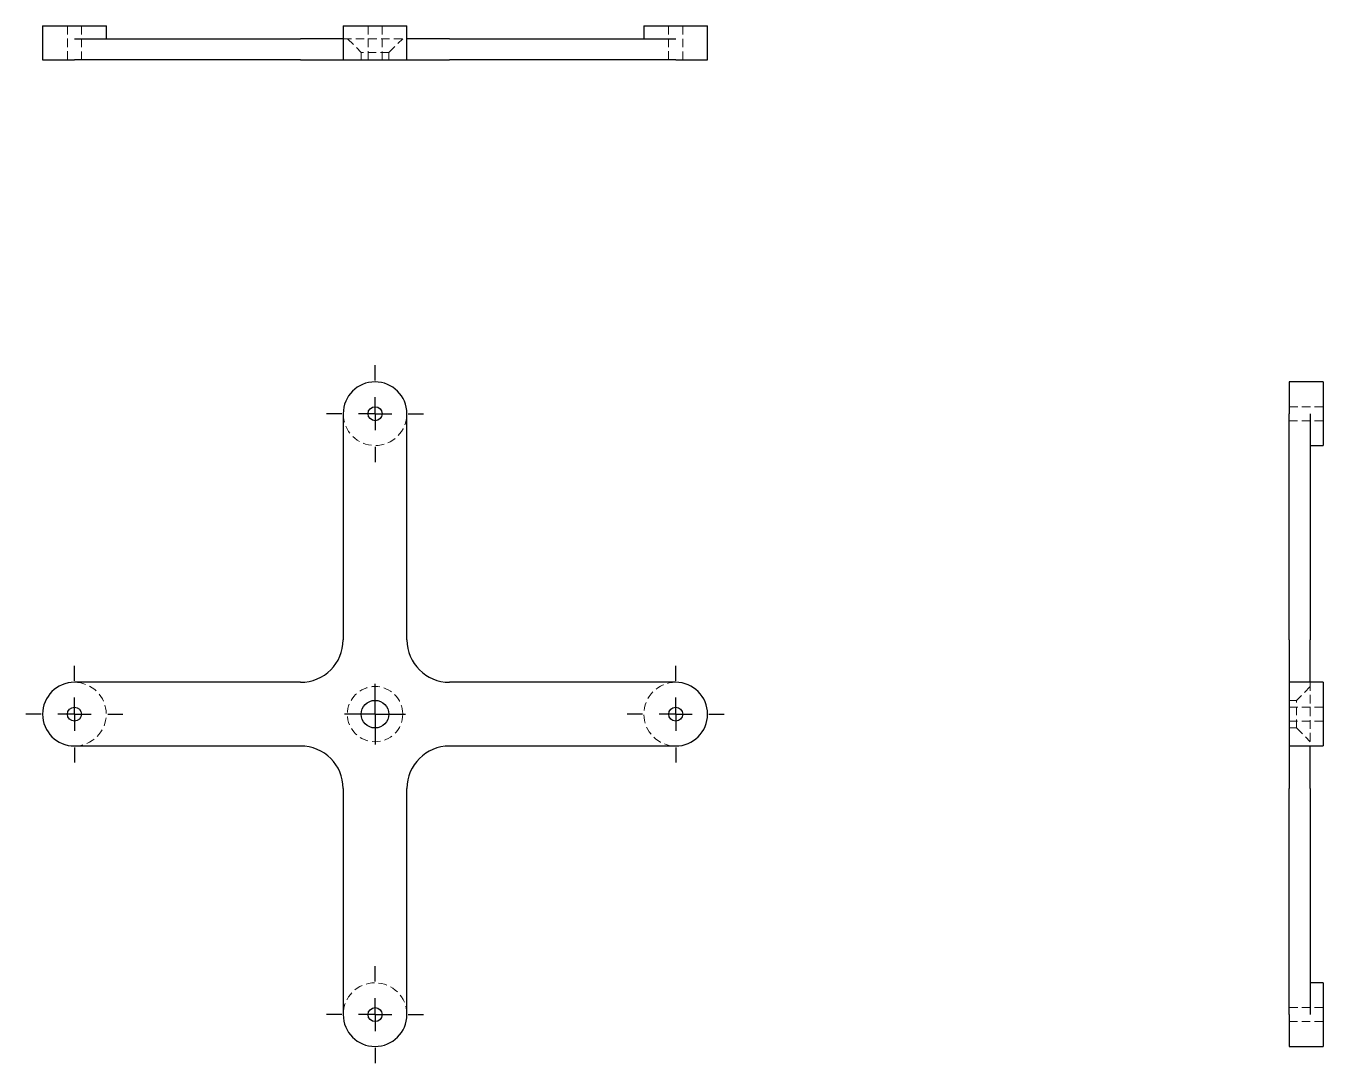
# Model space of a CAD drawing. Header units: millimetres. Extents: x 30 to 226, y 4 to 161.
import ezdxf

# ---------------------------------------------------------------- set-up
doc = ezdxf.new("R2010")
doc.units = ezdxf.units.MM
doc.linetypes.add('HIDDEN', pattern=[1.905, 1.27, -0.635])
doc.layers.add('10', color=7, linetype='Continuous')

# ---------------------------------------------------------------- blocks, each defined once
blk = doc.blocks.new('SW_CENTERMARKSYMBOL_0')
at = {"layer": '10', "color": 0}
for p, q in [((0, 5), (0, 7.29)), ((0, 0), (0, 2.5)), ((-5, 0), (-7.29, 0)), ((0, 0), (-2.5, 0)), ((0, 0), (0, -2.5)), ((0, 0), (2.5, 0)), ((5, 0), (7.29, 0)), ((0, -5), (0, -7.29))]:
    blk.add_line(p, q, dxfattribs=at)
blk = doc.blocks.new('SW_CENTERMARKSYMBOL_1')
at = {"layer": '10', "color": 0}
for p, q in [((0, 5), (0, 7.29)), ((0, 0), (0, 2.5)), ((-5, 0), (-7.29, 0)), ((0, 0), (-2.5, 0)), ((0, 0), (0, -2.5)), ((0, 0), (2.5, 0)), ((5, 0), (7.29, 0)), ((0, -5), (0, -7.29))]:
    blk.add_line(p, q, dxfattribs=at)
blk = doc.blocks.new('SW_CENTERMARKSYMBOL_2')
at = {"layer": '10', "color": 0}
for p, q in [((0, 5), (0, 7.29)), ((0, 0), (0, 2.5)), ((-5, 0), (-7.29, 0)), ((0, 0), (-2.5, 0)), ((0, 0), (0, -2.5)), ((0, 0), (2.5, 0)), ((5, 0), (7.29, 0)), ((0, -5), (0, -7.29))]:
    blk.add_line(p, q, dxfattribs=at)
blk = doc.blocks.new('SW_CENTERMARKSYMBOL_3')
at = {"layer": '10', "color": 0}
for p, q in [((0, 5), (0, 7.29)), ((0, 0), (0, 2.5)), ((-5, 0), (-7.29, 0)), ((0, 0), (-2.5, 0)), ((0, 0), (0, -2.5)), ((0, 0), (2.5, 0)), ((5, 0), (7.29, 0)), ((0, -5), (0, -7.29))]:
    blk.add_line(p, q, dxfattribs=at)
blk = doc.blocks.new('SW_CENTERMARKSYMBOL_4')
at = {"layer": '10', "color": 0}
for p, q in [((0, 2.5), (0, 4.58)), ((0, 0), (0, 2.5)), ((-2.5, 0), (-4.58, 0)), ((0, 0), (-2.5, 0)), ((0, 0), (0, -2.5)), ((0, 0), (2.5, 0)), ((2.5, 0), (4.58, 0)), ((0, -2.5), (0, -4.58))]:
    blk.add_line(p, q, dxfattribs=at)

msp = doc.modelspace()

# ---------------------------------------------------------------- linework, layer by layer
at = {"color": 7, "linetype": 'Continuous', "lineweight": 25}
for p, q in [((33, 160.56), (33, 155.44)), ((33, 160.56), (42.59, 160.56)), ((42.59, 158.64), (42.59, 160.56)), ((78.21, 160.56), (78.21, 158.64)), ((78.21, 160.56), (87.79, 160.56)), ((87.79, 158.64), (87.79, 160.56)), ((123.41, 160.56), (123.41, 158.64)), ((123.41, 160.56), (133, 160.56)), ((133, 155.44), (133, 160.56)), ((37.79, 158.64), (71.81, 158.64)), ((78.21, 158.64), (71.81, 158.64)), ((78.21, 158.64), (78.21, 155.44)), ((87.79, 155.44), (87.79, 158.64)), ((94.19, 158.64), (87.79, 158.64)), ((94.19, 158.64), (128.21, 158.64)), ((33, 155.44), (37.79, 155.44)), ((71.81, 155.44), (37.79, 155.44)), ((71.81, 155.44), (78.21, 155.44)), ((78.21, 155.44), (87.79, 155.44)), ((87.79, 155.44), (94.19, 155.44)), ((128.21, 155.44), (94.19, 155.44)), ((128.21, 155.44), (133, 155.44)), ((225.56, 107), (220.44, 107)), ((220.44, 107), (220.44, 102.21)), ((225.56, 107), (225.56, 102.21)), ((78.21, 102.21), (78.21, 68.19)), ((87.79, 68.19), (87.79, 102.21)), ((220.44, 68.19), (220.44, 102.21)), ((223.64, 102.21), (223.64, 68.19)), ((225.56, 102.21), (225.56, 97.41)), ((223.64, 97.41), (225.56, 97.41)), ((220.44, 68.19), (220.44, 61.79)), ((223.64, 61.79), (223.64, 68.19)), ((71.81, 61.79), (37.79, 61.79)), ((128.21, 61.79), (94.19, 61.79)), ((223.64, 61.79), (220.44, 61.79)), ((220.44, 61.79), (220.44, 52.21)), ((225.56, 61.79), (223.64, 61.79)), ((225.56, 61.79), (225.56, 57)), ((225.56, 57), (225.56, 52.21)), ((37.79, 52.21), (71.81, 52.21)), ((94.19, 52.21), (128.21, 52.21)), ((220.44, 52.21), (223.64, 52.21)), ((220.44, 52.21), (220.44, 45.81)), ((223.64, 52.21), (225.56, 52.21)), ((223.64, 45.81), (223.64, 52.21)), ((78.21, 45.81), (78.21, 11.79)), ((87.79, 11.79), (87.79, 45.81)), ((220.44, 11.79), (220.44, 45.81)), ((223.64, 45.81), (223.64, 11.79)), ((225.56, 16.59), (223.64, 16.59)), ((225.56, 16.59), (225.56, 11.79)), ((220.44, 11.79), (220.44, 7)), ((225.56, 11.79), (225.56, 7)), ((220.44, 7), (225.56, 7))]:
    msp.add_line(p, q, dxfattribs=at)
at = {"color": 7, "linetype": 'HIDDEN', "lineweight": 18}
for p, q in [((36.74, 160.56), (36.74, 155.44)), ((38.85, 155.44), (38.85, 160.56)), ((81.95, 160.56), (81.95, 155.44)), ((84.05, 155.44), (84.05, 160.56)), ((127.15, 160.56), (127.15, 155.44)), ((129.26, 155.44), (129.26, 160.56)), ((78.21, 158.64), (87.79, 158.64)), ((78.84, 158.64), (80.92, 156.56)), ((85.08, 156.56), (87.16, 158.64)), ((85.08, 156.56), (80.92, 156.56)), ((80.92, 156.56), (80.92, 155.44)), ((85.08, 155.44), (85.08, 156.56)), ((225.56, 103.26), (220.44, 103.26)), ((220.44, 101.15), (225.56, 101.15)), ((223.64, 61.16), (221.56, 59.08)), ((223.64, 61.79), (223.64, 52.21)), ((221.56, 59.08), (220.44, 59.08)), ((221.56, 54.92), (221.56, 59.08)), ((225.56, 58.05), (220.44, 58.05)), ((220.44, 55.95), (225.56, 55.95)), ((220.44, 54.92), (221.56, 54.92)), ((221.56, 54.92), (223.64, 52.84)), ((225.56, 12.85), (220.44, 12.85)), ((220.44, 10.74), (225.56, 10.74))]:
    msp.add_line(p, q, dxfattribs=at)
at = {"color": 7, "linetype": 'Continuous', "lineweight": 25}
for centre, radius in [((83, 102.21), 1.05), ((83, 57), 2.08), ((37.79, 57), 1.05), ((128.21, 57), 1.05), ((83, 11.79), 1.05)]:
    msp.add_circle(centre, radius, dxfattribs=at)
at = {"color": 7, "linetype": 'HIDDEN', "lineweight": 18}
msp.add_circle((83, 57), 4.16, dxfattribs=at)
at = {"color": 7, "linetype": 'Continuous', "lineweight": 25}
for centre, radius, start, end in [((83, 102.21), 4.79, 0, 180), ((71.81, 68.19), 6.39, 270, 0), ((94.19, 68.19), 6.39, 180, 270), ((37.79, 57), 4.79, 90, 270), ((128.21, 57), 4.79, 270, 90), ((71.81, 45.81), 6.39, 0, 90), ((94.19, 45.81), 6.39, 90, 180), ((83, 11.79), 4.79, 180, 0)]:
    msp.add_arc(centre, radius, start, end, dxfattribs=at)
at = {"color": 7, "linetype": 'HIDDEN', "lineweight": 18}
for centre, start, end in [((83, 102.21), 180, 0), ((37.79, 57), 270, 90), ((128.21, 57), 90, 270), ((83, 11.79), 0, 180)]:
    msp.add_arc(centre, 4.79, start, end, dxfattribs=at)

# ---------------------------------------------------------------- block references
at = {"layer": '10'}
for name, p in [('SW_CENTERMARKSYMBOL_0', (83, 102.21)), ('SW_CENTERMARKSYMBOL_1', (37.79, 57)), ('SW_CENTERMARKSYMBOL_2', (128.21, 57)), ('SW_CENTERMARKSYMBOL_4', (83, 57)), ('SW_CENTERMARKSYMBOL_3', (83, 11.79))]:
    msp.add_blockref(name, p, dxfattribs=at)

doc.saveas('drawing.dxf')
